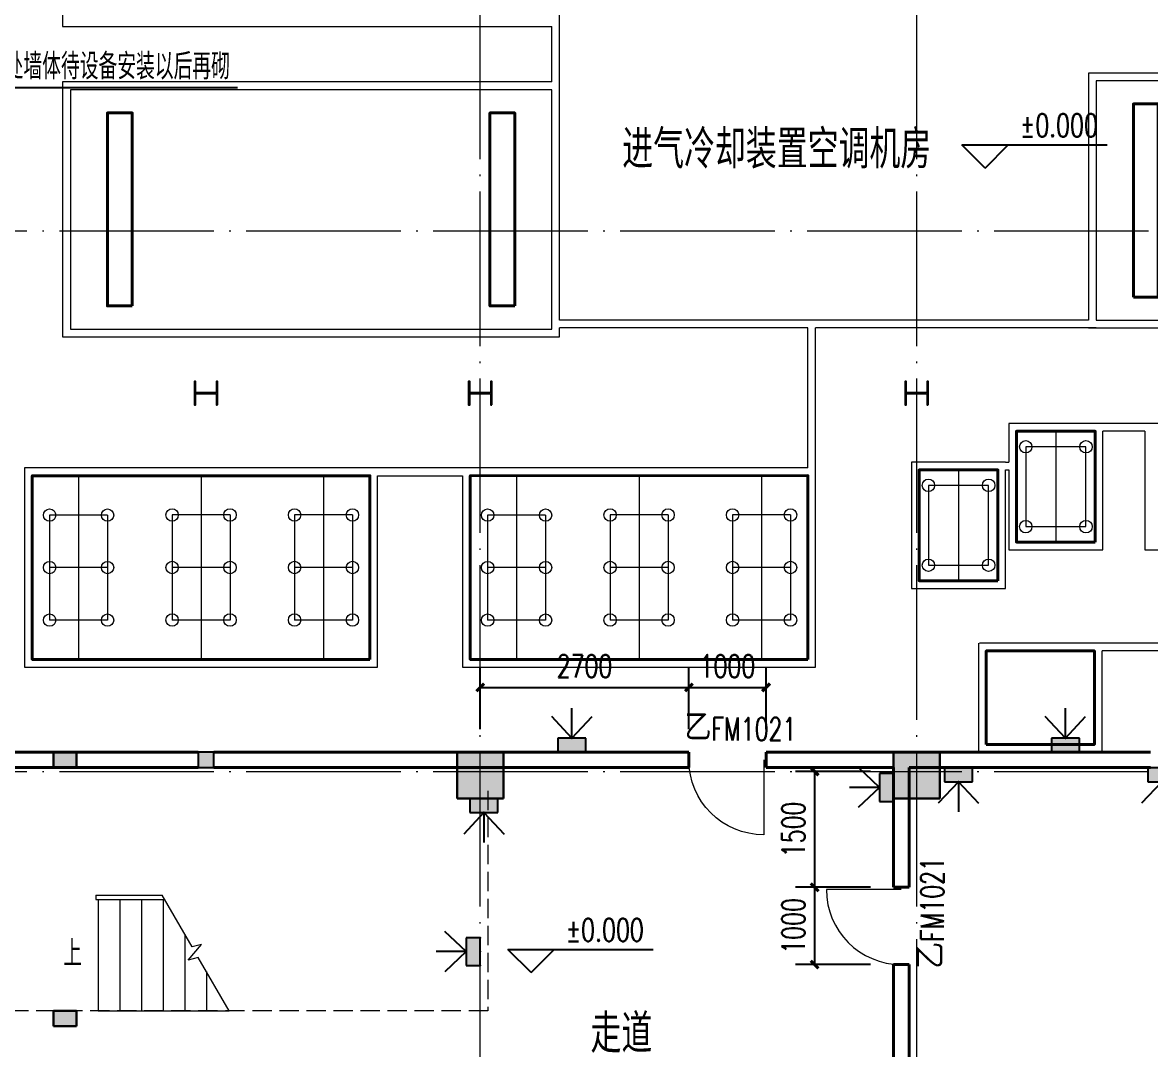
# Model space of a CAD drawing. Extents: x 238398 to 585159, y -66832 to 191977.
# Drawn here: x 391585 to 406185, y 64996 to 78296 of the extents above; entities that cross this region are included whole.
import ezdxf

# ---------------------------------------------------------------- set-up
doc = ezdxf.new("R2010")
doc.units = 0
doc.header["$LTSCALE"] = 1000
doc.header["$MEASUREMENT"] = 0
for name, pattern in [('DASH', [0.35, 0.25, -0.1]), ('DASHDOT', [1, 0.5, -0.25, 0, -0.25]), ('DOTE', [2.42, 2, -0.2, 0.02, -0.2])]:
    doc.linetypes.add(name, pattern=pattern)
doc.layers.get('0').update_dxf_attribs({"color": 8})
doc.layers.get('Defpoints').update_dxf_attribs({"color": 8})
for name, color, linetype in [('-人员定位', 6, 'Continuous'), ('COLU', 8, 'Continuous'), ('COLU_HATCH', 8, 'Continuous'), ('DIM_ELEV', 8, 'Continuous'), ('DIM_LEAD', 8, 'Continuous'), ('DIM_SYMB', 8, 'Continuous'), ('GZZ', 8, 'Continuous'), ('PUB_DIM', 8, 'Continuous'), ('WINDOW_TEXT', 8, 'Continuous')]:
    doc.layers.add(name, color=color, linetype=linetype)
for name, color, linetype, lineweight in [('COLUMN', 8, 'Continuous', 30), ('DOTE', 8, 'DOTE', 13), ('PUB_HATCH', 8, 'Continuous', 5), ('PUB_TEXT', 8, 'Continuous', 20), ('STAIR', 8, 'Continuous', 18), ('WALL', 8, 'Continuous', 40), ('WINDOW', 8, 'Continuous', 18), ('设备层', 8, 'Continuous', 5)]:
    doc.layers.add(name, color=color, linetype=linetype, lineweight=lineweight)
doc.styles.add('_TCH_DIM', font='SIMPLEX', dxfattribs={"bigfont": 'GBCBIG'})
doc.styles.add('_TCH_DIM_T3', font='SIMPLEX', dxfattribs={"width": 0.705882, "bigfont": 'GBCBIG'})
doc.styles.add('_TCH_WINDOW', font='geditxt.shx', dxfattribs={"bigfont": 'hztxt1.shx'})
doc.styles.add('HZTXT', font='geditxt.shx', dxfattribs={"width": 0.8, "bigfont": 'hztxt1.shx'})
doc.dimstyles.new('_TCH_ARCH&&100', dxfattribs={"dimtxt": 297.5, "dimasz": 100, "dimexe": 250, "dimexo": 300, "dimgap": 126.25, "dimtad": 1, "dimdec": 0, "dimzin": 0, "dimdsep": 46, "dimtxsty": '_TCH_DIM_T3', "dimblk": 'ARCHTICK', "dimcen": 0.09, "dimazin": 2, "dimtfac": 1, "dimtdec": 0, "dimtix": 1, "dimtmove": 2, "dimatfit": 3, "dimfxl": 0, "dimtolj": 1, "dimtzin": 0, "dimarcsym": 0})

# ---------------------------------------------------------------- blocks, each defined once
blk = doc.blocks.new('zw1')
at = {"layer": 'PUB_HATCH'}
for points in [[(391985.3, 68646.1), (392285.3, 68646.1), (392285.3, 68846.1), (391985.3, 68846.1)], [(397810.3, 68246.1), (397810.3, 68846.1), (397210.3, 68846.1), (397210.3, 68246.1)], [(403460.3, 68246.1), (403460.3, 68846.1), (402860.3, 68846.1), (402860.3, 68246.1)], [(391985.3, 65296.1), (392285.3, 65296.1), (392285.3, 65496.1), (391985.3, 65496.1)]]:
    blk.add_hatch(color=256, dxfattribs=at).paths.add_polyline_path(points)
at = {"layer": 'COLUMN'}
for p, q in [((392285.3, 68846.1), (391985.3, 68846.1)), ((391985.3, 68846.1), (391985.3, 68646.1)), ((392285.3, 68646.1), (392285.3, 68846.1)), ((397810.3, 68846.1), (397210.3, 68846.1)), ((397210.3, 68846.1), (397210.3, 68246.1)), ((397810.3, 68246.1), (397810.3, 68846.1)), ((403460.3, 68846.1), (402860.3, 68846.1)), ((402860.3, 68846.1), (402860.3, 68246.1)), ((403460.3, 68246.1), (403460.3, 68846.1)), ((391985.3, 68646.1), (392285.3, 68646.1)), ((397210.3, 68246.1), (397810.3, 68246.1)), ((402860.3, 68246.1), (403460.3, 68246.1)), ((392285.3, 65496.1), (391985.3, 65496.1)), ((391985.3, 65496.1), (391985.3, 65296.1)), ((392285.3, 65296.1), (392285.3, 65496.1)), ((391985.3, 65296.1), (392285.3, 65296.1))]:
    blk.add_line(p, q, dxfattribs=at)
at = {"layer": 'DOTE'}
for p, q in [((387221.9, 75596.1), (416127.9, 75596.1)), ((387221.9, 68596.1), (416127.9, 68596.1))]:
    blk.add_line(p, q, dxfattribs=at)
for points in [[(397510.3, 42646.1), (397510.3, 94439.3)], [(403160.3, 42646.1), (403160.3, 94439.3)]]:
    blk.add_lwpolyline(points, dxfattribs=at)
blk = doc.blocks.new('43asdffda')
at = {"layer": '设备层', "ltscale": 500}
blk.add_line((423182, 126060), (423182, 127380), dxfattribs=at)
at = {"layer": '设备层'}
for p, q in [((423082, 126360), (423082, 127080)), ((430028, 123275), (423182, 123275)), ((426396, 123175), (423182, 123175)), ((426396, 121361), (426396, 123175)), ((430128, 123175), (426496, 123175)), ((430756, 121936), (430216, 121936)), ((430756, 121836), (430216, 121836)), ((421926, 121361), (420826, 121361)), ((428956, 121436), (428996, 121436)), ((428956, 121336), (428996, 121336)), ((418206, 121261), (417716, 121261)), ((419426, 121262), (418936, 121262)), ((420826, 121261), (421926, 121261)), ((423876, 121261), (423386, 121261)), ((425096, 121262), (424606, 121262)), ((431276, 119092), (430106, 119092)), ((431176, 118992), (430206, 118992))]:
    blk.add_line(p, q, dxfattribs=at)
at = {"layer": '设备层', "linetype": 'DASHDOT', "ltscale": 500}
for p, q in [((429606, 121836), (429606, 120401)), ((428346, 121336), (428346, 119901)), ((416956, 121261), (416956, 118881)), ((418541, 121262), (418541, 118882)), ((420126, 121262), (420126, 118882)), ((422626, 121261), (422626, 118881)), ((424211, 121262), (424211, 118882)), ((425796, 121262), (425796, 118882)), ((416581, 120751), (416581, 119391)), ((417331, 120751), (416581, 120751)), ((417331, 120751), (417331, 119391)), ((418166, 120752), (418166, 119392)), ((418916, 120752), (418166, 120752)), ((418916, 120752), (418916, 119392)), ((419751, 120752), (419751, 119392)), ((420501, 120752), (419751, 120752)), ((420501, 120752), (420501, 119392)), ((422251, 120751), (422251, 119391)), ((423001, 120751), (422251, 120751)), ((423001, 120751), (423001, 119391)), ((423836, 120752), (423836, 119392)), ((424586, 120752), (423836, 120752)), ((424586, 120752), (424586, 119392)), ((425421, 120752), (425421, 119392)), ((426171, 120752), (425421, 120752)), ((426171, 120752), (426171, 119392)), ((417331, 120071), (416581, 120071)), ((418916, 120072), (418166, 120072)), ((420501, 120072), (419751, 120072)), ((423001, 120071), (422251, 120071)), ((424586, 120072), (423836, 120072)), ((426171, 120072), (425421, 120072)), ((417331, 119391), (416581, 119391)), ((418916, 119392), (418166, 119392)), ((420501, 119392), (419751, 119392)), ((423001, 119391), (422251, 119391)), ((424586, 119392), (423836, 119392)), ((426171, 119392), (425421, 119392))]:
    blk.add_line(p, q, dxfattribs=at)
at = {"layer": '设备层'}
for points in [[(423182, 127380), (423182, 130380), (416749, 130380), (416749, 127080), (423082, 127080)], [(436361, 126475), (430028, 126475), (430028, 123275)], [(423082, 126360), (416749, 126360), (416749, 123060), (423182, 123060)], [(436361, 126375), (430128, 126375), (430128, 123275), (436361, 123275)], [(423082, 126260), (416849, 126260), (416849, 123160), (423082, 123160), (423082, 123160)], [(423082, 123160), (423082, 126260)], [(423182, 123275), (423182, 126260)], [(430128, 123275), (435479, 123275)], [(421926, 121260), (421926, 118780), (426496, 118781), (426496, 123175)], [(423182, 123060), (423182, 123175)], [(430028, 123175), (435479, 123175)], [(430128, 123175), (435479, 123175)], [(416256, 121361), (416256, 118781), (420826, 118781), (420826, 121261)], [(420826, 121361), (420826, 121361), (416256, 121361)], [(426396, 121362), (421926, 121361)], [(428606, 119092), (428606, 117680), (430206, 117680), (430206, 118992)], [(430206, 119092), (428617, 119092)]]:
    blk.add_lwpolyline(points, dxfattribs=at)
at = {"layer": '设备层', "lineweight": 40}
for points in [[(430609, 123575), (430609, 126075), (430929, 126075), (430929, 123575)], [(417650, 123460), (417650, 125960), (417330, 125960), (417330, 123460)], [(422601, 123460), (422601, 125960), (422281, 125960), (422281, 123460)], [(430116, 120401), (430116, 121836), (429096, 121836), (429096, 120401)], [(428856, 119901), (428856, 121336), (427836, 121336), (427836, 119901)], [(420726, 118881), (420726, 121261), (416356, 121261), (416356, 118881)], [(426396, 118882), (426396, 121262), (422026, 121261), (422026, 118881)], [(428706, 117780), (430106, 117780), (430106, 118992), (428706, 118992)]]:
    blk.add_lwpolyline(points, close=True, dxfattribs=at)
at = {"layer": '设备层', "ltscale": 500}
for points in [[(430216, 121936), (428996, 121936), (428996, 121436)], [(431976, 121436), (431976, 121936), (430756, 121936)], [(428996, 121336), (428996, 120301), (430216, 120301), (430216, 121836)], [(430756, 121836), (430756, 120301), (431976, 120301), (431976, 121336)], [(428956, 121436), (427736, 121436), (427736, 119801), (428606, 119801)], [(428706, 119801), (428956, 119801), (428956, 121336)], [(428606, 119801), (428956, 119801)]]:
    blk.add_lwpolyline(points, dxfattribs=at)
at = {"layer": '设备层', "linetype": 'DASHDOT', "ltscale": 500}
for points in [[(429996, 120601), (429996, 121636), (429216, 121636), (429216, 120601)], [(428736, 120101), (428736, 121136), (427956, 121136), (427956, 120101)]]:
    blk.add_lwpolyline(points, close=True, dxfattribs=at)
at = {"layer": '设备层'}
for centre in [(429216, 121636), (429996, 121636), (427956, 121136), (428736, 121136), (416581, 120751), (417331, 120751), (418166, 120752), (418916, 120752), (419751, 120752), (420501, 120752), (422251, 120751), (423001, 120751), (423836, 120752), (424586, 120752), (425421, 120752), (426171, 120752), (429216, 120601), (429996, 120601), (427956, 120101), (428736, 120101), (416581, 120071), (417331, 120071), (418166, 120072), (418916, 120072), (419751, 120072), (420501, 120072), (422251, 120071), (423001, 120071), (423836, 120072), (424586, 120072), (425421, 120072), (426171, 120072), (416581, 119391), (417331, 119391), (418166, 119392), (418916, 119392), (419751, 119392), (420501, 119392), (422251, 119391), (423001, 119391), (423836, 119392), (424586, 119392), (425421, 119392), (426171, 119392)]:
    blk.add_circle(centre, 80, dxfattribs=at)
blk = doc.blocks.new('34qsdafsadfads')
at = {"layer": 'COLU_HATCH'}
h = blk.add_hatch(color=256, dxfattribs=at)
edge = h.paths.add_edge_path()
edge.add_line((470780, 188945), (470780, 189245))
edge.add_line((470780, 189245), (470765, 189245))
edge.add_line((470765, 189245), (470765, 189113))
edge.add_arc((470752, 189113), 13, -90, 0, ccw=False)
edge.add_line((470752, 189100), (470508, 189100))
edge.add_arc((470508, 189113), 13, 180, 270, ccw=False)
edge.add_line((470495, 189113), (470495, 189245))
edge.add_line((470495, 189245), (470480, 189245))
edge.add_line((470480, 189245), (470480, 188945))
edge.add_line((470480, 188945), (470495, 188945))
edge.add_line((470495, 188945), (470495, 189077))
edge.add_arc((470508, 189077), 13, 90, 180, ccw=False)
edge.add_line((470508, 189090), (470752, 189090))
edge.add_arc((470752, 189077), 13, 0, 90, ccw=False)
edge.add_line((470765, 189077), (470765, 188945))
edge.add_line((470765, 188945), (470780, 188945))
h = blk.add_hatch(color=256, dxfattribs=at)
edge = h.paths.add_edge_path()
edge.add_line((474330, 188945), (474330, 189245))
edge.add_line((474330, 189245), (474315, 189245))
edge.add_line((474315, 189245), (474315, 189113))
edge.add_arc((474302, 189113), 13, -90, 0, ccw=False)
edge.add_line((474302, 189100), (474058, 189100))
edge.add_arc((474058, 189113), 13, 180, 270, ccw=False)
edge.add_line((474045, 189113), (474045, 189245))
edge.add_line((474045, 189245), (474030, 189245))
edge.add_line((474030, 189245), (474030, 188945))
edge.add_line((474030, 188945), (474045, 188945))
edge.add_line((474045, 188945), (474045, 189077))
edge.add_arc((474058, 189077), 13, 90, 180, ccw=False)
edge.add_line((474058, 189090), (474302, 189090))
edge.add_arc((474302, 189077), 13, 0, 90, ccw=False)
edge.add_line((474315, 189077), (474315, 188945))
edge.add_line((474315, 188945), (474330, 188945))
h = blk.add_hatch(color=256, dxfattribs=at)
edge = h.paths.add_edge_path()
edge.add_line((479980, 188945), (479980, 189245))
edge.add_line((479980, 189245), (479965, 189245))
edge.add_line((479965, 189245), (479965, 189113))
edge.add_arc((479952, 189113), 13, -90, 0, ccw=False)
edge.add_line((479952, 189100), (479708, 189100))
edge.add_arc((479708, 189113), 13, 180, 270, ccw=False)
edge.add_line((479695, 189113), (479695, 189245))
edge.add_line((479695, 189245), (479680, 189245))
edge.add_line((479680, 189245), (479680, 188945))
edge.add_line((479680, 188945), (479695, 188945))
edge.add_line((479695, 188945), (479695, 189077))
edge.add_arc((479708, 189077), 13, 90, 180, ccw=False)
edge.add_line((479708, 189090), (479952, 189090))
edge.add_arc((479952, 189077), 13, 0, 90, ccw=False)
edge.add_line((479965, 189077), (479965, 188945))
edge.add_line((479965, 188945), (479980, 188945))
h = blk.add_hatch(color=256, dxfattribs=at)
edge = h.paths.add_edge_path()
edge.add_line((484980, 188945), (484980, 189245))
edge.add_line((484980, 189245), (484965, 189245))
edge.add_line((484965, 189245), (484965, 189113))
edge.add_arc((484952, 189113), 13, -90, 0, ccw=False)
edge.add_line((484952, 189100), (484708, 189100))
edge.add_arc((484708, 189113), 13, 180, 270, ccw=False)
edge.add_line((484695, 189113), (484695, 189245))
edge.add_line((484695, 189245), (484680, 189245))
edge.add_line((484680, 189245), (484680, 188945))
edge.add_line((484680, 188945), (484695, 188945))
edge.add_line((484695, 188945), (484695, 189077))
edge.add_arc((484708, 189077), 13, 90, 180, ccw=False)
edge.add_line((484708, 189090), (484952, 189090))
edge.add_arc((484952, 189077), 13, 0, 90, ccw=False)
edge.add_line((484965, 189077), (484965, 188945))
edge.add_line((484965, 188945), (484980, 188945))
at = {"layer": 'COLU'}
for points in [[(470780, 188945), (470780, 189245), (470765, 189245), (470765, 189113, -0.414214), (470752, 189100), (470508, 189100, -0.414214), (470495, 189113), (470495, 189245), (470480, 189245), (470480, 188945), (470495, 188945), (470495, 189077, -0.414214), (470508, 189090), (470752, 189090, -0.414214), (470765, 189077), (470765, 188945)], [(474330, 188945), (474330, 189245), (474315, 189245), (474315, 189113, -0.414214), (474302, 189100), (474058, 189100, -0.414214), (474045, 189113), (474045, 189245), (474030, 189245), (474030, 188945), (474045, 188945), (474045, 189077, -0.414214), (474058, 189090), (474302, 189090, -0.414214), (474315, 189077), (474315, 188945)], [(479980, 188945), (479980, 189245), (479965, 189245), (479965, 189113, -0.414214), (479952, 189100), (479708, 189100, -0.414214), (479695, 189113), (479695, 189245), (479680, 189245), (479680, 188945), (479695, 188945), (479695, 189077, -0.414214), (479708, 189090), (479952, 189090, -0.414214), (479965, 189077), (479965, 188945)], [(484980, 188945), (484980, 189245), (484965, 189245), (484965, 189113, -0.414214), (484952, 189100), (484708, 189100, -0.414214), (484695, 189113), (484695, 189245), (484680, 189245), (484680, 188945), (484695, 188945), (484695, 189077, -0.414214), (484708, 189090), (484952, 189090, -0.414214), (484965, 189077), (484965, 188945)]]:
    blk.add_lwpolyline(points, format="xyb", close=True, dxfattribs=at)
blk = doc.blocks.new('43asdfasdfas')
at = {"layer": '设备层', "linetype": 'DASH', "const_width": 0.001}
for points in [[(233716, 192982), (258243, 192982)], [(233716, 192074), (249543, 192074), (249543, 192074)], [(249543, 192074), (249543, 187724)], [(250443, 192082), (250443, 190875)], [(251793, 192082), (250443, 192082)], [(251793, 192082), (251793, 187724)], [(250643, 190875), (250443, 190875)], [(250443, 190375), (250443, 190075)], [(250643, 190375), (250443, 190375)], [(250643, 190075), (250443, 190075)]]:
    blk.add_lwpolyline(points, dxfattribs=at)
at = {"layer": '设备层', "const_width": 0.001}
for points in [[(250643, 190225), (251443, 190225), (251443, 191025), (250643, 191025), (250643, 190225)], [(250643, 189425), (251443, 189425), (251443, 190225), (250643, 190225), (250643, 189425)]]:
    blk.add_lwpolyline(points, dxfattribs=at)
blk = doc.blocks.new('_ArchTick')
at = {"color": 0, "linetype": 'ByBlock', "const_width": 0.4}
blk.add_lwpolyline([(-0.5, -0.5), (0.5, 0.5)], dxfattribs=at)
blk = doc.blocks.new('*D164')
at = {"layer": 'Defpoints', "color": 0}
for p in [(400210, 69685), (397510, 68846), (400210, 68846)]:
    blk.add_point(p, dxfattribs=at)
at = {"layer": 'PUB_DIM', "color": 0, "lineweight": -2}
for p, q in [((397510, 69146), (397510, 69935)), ((400210, 69146), (400210, 69935)), ((397510, 69685), (400210, 69685))]:
    blk.add_line(p, q, dxfattribs=at)
at = {"layer": 'PUB_DIM', "color": 0, "lineweight": -2, "xscale": 100, "yscale": 100, "zscale": 100, "rotation": 180}
blk.add_blockref('_ArchTick', (397510, 69685), dxfattribs=at)
at = {"layer": 'PUB_DIM', "color": 0, "lineweight": -2, "xscale": 100, "yscale": 100, "zscale": 100}
blk.add_blockref('_ArchTick', (400210, 69685), dxfattribs=at)
at = {"layer": 'PUB_DIM', "color": 0, "insert": (398860, 69960), "char_height": 297.5, "attachment_point": 5, "style": '_TCH_DIM_T3'}
blk.add_mtext('\\A1;2700', dxfattribs=at)
blk = doc.blocks.new('*D165')
at = {"layer": 'Defpoints', "color": 0}
for p in [(401210, 69685), (400210, 68846), (401210, 68846)]:
    blk.add_point(p, dxfattribs=at)
at = {"layer": 'PUB_DIM', "color": 0, "lineweight": -2}
for p, q in [((400210, 69146), (400210, 69935)), ((401210, 69146), (401210, 69935)), ((400210, 69685), (401210, 69685))]:
    blk.add_line(p, q, dxfattribs=at)
at = {"layer": 'PUB_DIM', "color": 0, "lineweight": -2, "xscale": 100, "yscale": 100, "zscale": 100, "rotation": 180}
blk.add_blockref('_ArchTick', (400210, 69685), dxfattribs=at)
at = {"layer": 'PUB_DIM', "color": 0, "lineweight": -2, "xscale": 100, "yscale": 100, "zscale": 100}
blk.add_blockref('_ArchTick', (401210, 69685), dxfattribs=at)
at = {"layer": 'PUB_DIM', "color": 0, "insert": (400710, 69960), "char_height": 297.5, "attachment_point": 5, "style": '_TCH_DIM_T3'}
blk.add_mtext('\\A1;1000', dxfattribs=at)
blk = doc.blocks.new('*D173')
at = {"layer": 'Defpoints', "color": 0}
for p in [(401839, 68596), (402860, 68596), (402860, 67096)]:
    blk.add_point(p, dxfattribs=at)
at = {"layer": 'PUB_DIM', "color": 0, "lineweight": -2}
for p, q in [((402560, 68596), (401589, 68596)), ((401839, 67096), (401839, 68596)), ((402560, 67096), (401589, 67096))]:
    blk.add_line(p, q, dxfattribs=at)
at = {"layer": 'PUB_DIM', "color": 0, "lineweight": -2, "xscale": 100, "yscale": 100, "zscale": 100}
for p, rotation in [((401839, 68596), 90), ((401839, 67096), 270)]:
    blk.add_blockref('_ArchTick', p, dxfattribs=dict(at, rotation=rotation))
at = {"layer": 'PUB_DIM', "color": 0, "insert": (401564, 67846), "char_height": 297.5, "attachment_point": 5, "rotation": 90, "style": '_TCH_DIM_T3'}
blk.add_mtext('\\A1;1500', dxfattribs=at)
blk = doc.blocks.new('*D174')
at = {"layer": 'Defpoints', "color": 0}
for p in [(401839, 67096), (402860, 67096), (402860, 66096)]:
    blk.add_point(p, dxfattribs=at)
at = {"layer": 'PUB_DIM', "color": 0, "lineweight": -2}
for p, q in [((402560, 67096), (401589, 67096)), ((401839, 66096), (401839, 67096)), ((402560, 66096), (401589, 66096))]:
    blk.add_line(p, q, dxfattribs=at)
at = {"layer": 'PUB_DIM', "color": 0, "lineweight": -2, "xscale": 100, "yscale": 100, "zscale": 100}
for p, rotation in [((401839, 67096), 90), ((401839, 66096), 270)]:
    blk.add_blockref('_ArchTick', p, dxfattribs=dict(at, rotation=rotation))
at = {"layer": 'PUB_DIM', "color": 0, "insert": (401564, 66596), "char_height": 297.5, "attachment_point": 5, "rotation": 90, "style": '_TCH_DIM_T3'}
blk.add_mtext('\\A1;1000', dxfattribs=at)
blk = doc.blocks.new('$DorLib2D$00000003')
blk.add_line((0.47, 0), (0.47, 0.97))
at = {"lineweight": 13}
blk.add_arc((0.47, 0), 0.97, 90, 180, dxfattribs=at)
blk = doc.blocks.new('_FZH')
blk.add_lwpolyline([(-0.5, -0.5), (0.5, -0.5), (0.5, 0.5), (-0.5, 0.5)], close=True)
at = {"layer": 'PUB_HATCH'}
blk.add_solid([(-0.5, -0.5), (0.5, -0.5), (-0.5, 0.5), (0.5, 0.5)], dxfattribs=at)
blk = doc.blocks.new('定位基站')
at = {"layer": '-人员定位', "ltscale": 0.01}
h = blk.add_hatch(color=256, dxfattribs=at)
h.dxf.hatch_style = 1
h.paths.add_polyline_path([(406524, 477798), (406524, 477617), (406162, 477617), (406162, 477798)])
at = {"layer": '-人员定位', "color": 6}
for p, q in [((406343, 477798), (406343, 478186)), ((406343, 477798), (406082, 478077)), ((406343, 477798), (406604, 478077)), ((406343, 477995), (406343, 477995)), ((406162, 477798), (406524, 477798)), ((406162, 477617), (406162, 477798)), ((406524, 477798), (406524, 477617)), ((406524, 477617), (406162, 477617))]:
    blk.add_line(p, q, dxfattribs=at)
for p in [(406343, 477798), (406162, 477617), (406343, 477617), (406524, 477617)]:
    blk.add_point(p, dxfattribs=at)

msp = doc.modelspace()

# ---------------------------------------------------------------- linework, layer by layer
at = {"layer": 'DIM_ELEV'}
for p, q in [((404045.5, 76410.7), (403745.5, 76710.7)), ((403745.5, 76710.7), (405626.6, 76710.7)), ((404045.5, 76410.7), (404345.5, 76710.7)), ((398167.3, 65990.8), (397867.3, 66290.8)), ((397867.3, 66290.8), (399748.5, 66290.8)), ((398167.3, 65990.8), (398467.3, 66290.8))]:
    msp.add_line(p, q, dxfattribs=at)
at = {"layer": 'DIM_LEAD'}
msp.add_line((391063.7, 77454.3), (394368.9, 77454.3), dxfattribs=at)
at = {"layer": 'DIM_SYMB'}
msp.add_lwpolyline([(392425.3, 66246.1, 0, 0, 0), (393385.3, 66246.1, 80, 0, 0), (393685.3, 66246.1, 0, 0, 0)], format="xyseb", dxfattribs=at)
at = {"layer": 'STAIR'}
for p, q in [((392535.3, 66996.1), (393392.3, 66996.1)), ((392535.3, 66996.1), (392535.3, 66936.1)), ((392535.3, 66936.1), (393427, 66936.1)), ((392565.3, 66996.1), (393392.3, 66996.1)), ((392565.3, 66936.1), (392565.3, 65496.1)), ((392845.3, 66936.1), (392845.3, 65496.1)), ((393125.3, 66936.1), (393125.3, 65496.1)), ((393780.4, 66323.9), (393392.3, 66996.1)), ((393405.3, 66936.1), (393405.3, 65496.1)), ((393685.3, 66488.6), (393685.3, 65496.1)), ((393729.9, 66150.7), (393902.8, 66356.7)), ((393902.8, 66356.7), (393780.4, 66323.9)), ((393860.3, 66185.6), (393729.9, 66150.7)), ((394258.3, 65496.1), (393860.3, 66185.6)), ((393965.3, 66003.7), (393965.3, 65496.1)), ((392565.3, 65496.1), (394258.3, 65496.1)), ((394245.3, 65518.7), (394245.3, 65496.1))]:
    msp.add_line(p, q, dxfattribs=at)
at = {"layer": 'STAIR', "linetype": 'DASH'}
msp.add_lwpolyline([(397610.3, 68346.1), (397610.3, 65496.1), (390310.3, 65496.1)], dxfattribs=at)
at = {"layer": 'WALL'}
for p, q in [((393860.2, 68846.1), (390310.3, 68846.1)), ((400210.3, 68846.1), (394060.2, 68846.1)), ((400210.3, 68646.1), (400210.3, 68846.1)), ((402960.3, 68846.1), (401210.3, 68846.1)), ((401210.3, 68846.1), (401210.3, 68646.1)), ((406185.3, 68846.1), (402960.3, 68846.1)), ((393860.2, 68646.1), (390310.3, 68646.1)), ((394060.2, 68646.1), (400210.3, 68646.1)), ((401210.3, 68646.1), (402860.3, 68646.1)), ((402860.3, 68646.1), (402860.3, 67096.1)), ((403060.3, 67096.1), (403060.3, 68646.1)), ((406185.3, 68646.1), (403060.3, 68646.1)), ((402860.3, 67096.1), (403060.3, 67096.1)), ((403060.3, 66096.1), (402860.3, 66096.1)), ((402860.3, 66096.1), (402860.3, 63696.1)), ((403060.3, 63696.1), (403060.3, 66096.1))]:
    msp.add_line(p, q, dxfattribs=at)

# ---------------------------------------------------------------- block references
at = {"layer": '-人员定位', "xscale": -1}
for p in [(805040.1, -408770.9), (811428.6, -408770.9)]:
    msp.add_blockref('定位基站', p, dxfattribs=at)
for p, rotation in [((880477.1, 474733.2), 90), ((-2643.4, 546261.2), 180), ((-10.8, 546261.2), 180), ((-8785.8, 545861.2), 180), ((875127.4, 472605.6), 90)]:
    msp.add_blockref('定位基站', p, dxfattribs=dict(at, rotation=rotation))
for name, p in [('zw1', (0, 0)), ('43asdffda', (-24645.1, -48834.1)), ('34qsdafsadfads', (-76670, -115599)), ('43asdfasdfas', (154067.4, -124828.3))]:
    msp.add_blockref(name, p)
at = {"layer": 'GZZ', "xscale": 200, "yscale": 200, "zscale": 200}
msp.add_blockref('_FZH', (393960.2, 68746.1), dxfattribs=at)
at = {"layer": 'WINDOW', "yscale": 1000}
for p, xscale, zscale, rotation in [((400710.3, 68746.1), -1000, -1000, 180.0000000000001), ((402960.3, 66596.1), 1000, 1000, 90)]:
    msp.add_blockref('$DorLib2D$00000003', p, dxfattribs=dict(at, xscale=xscale, zscale=zscale, rotation=rotation))

# ---------------------------------------------------------------- texts
at = {"layer": 'PUB_TEXT', "style": '_TCH_DIM'}
for s, height, p in [('此处墙体待设备安装以后再砌', 337.589, (391110.2, 77559.3)), ('上', 337.6, (392111.8, 66071.1))]:
    msp.add_text(s, height=height, dxfattribs=at).set_placement(p)
at = {"layer": 'PUB_TEXT'}
for s, height, style, width, p in [('%%P0.000', 297.5, '_TCH_DIM', 0.705882, (404496.6, 76815.7)), ('进气冷却装置空调机房', 500, 'HZTXT', 0.8, (399348.2, 76405)), ('%%P0.000', 297.5, '_TCH_DIM', 0.705882, (398618.5, 66395.8)), ('走道', 500, 'HZTXT', 0.8, (398937.1, 64953))]:
    msp.add_text(s, height=height, dxfattribs=dict(at, style=style, width=width)).set_placement(p)
at = {"layer": 'WINDOW_TEXT', "style": '_TCH_WINDOW'}
msp.add_text('乙', height=350, dxfattribs=at).set_placement((400153.8, 68996.1))
at = {"layer": 'WINDOW_TEXT', "style": '_TCH_WINDOW', "width": 0.705882}
msp.add_text('FM1021', height=297.5, dxfattribs=at).set_placement((400503.8, 68996.1))
msp.add_text('FM1021', height=297.5, rotation=90, dxfattribs=at).set_placement((403510.3, 66389.6))
at = {"layer": 'WINDOW_TEXT', "style": '_TCH_WINDOW'}
msp.add_text('乙', height=350, rotation=90, dxfattribs=at).set_placement((403510.3, 66039.6))

# ---------------------------------------------------------------- dimensions: what is measured, and where the dimension line sits
at = {"layer": 'PUB_DIM'}
for p1, p2, distance, picture, middle in [((397510.3, 68846.1), (400210.3, 68846.1), 839.2, '*D164', (398860.3, 69960.4)), ((400210.3, 68846.1), (401210.3, 68846.1), 839.2, '*D165', (400710.3, 69960.4)), ((402860.3, 67096.1), (402860.3, 68596.1), 1021.3, '*D173', (401564.1, 67846.1)), ((402860.3, 66096.1), (402860.3, 67096.1), 1021.3, '*D174', (401564.1, 66596.1))]:
    dim = msp.add_aligned_dim(p1=p1, p2=p2, distance=distance, dimstyle='_TCH_ARCH&&100', dxfattribs=at)
    dim.commit()
    dim.dimension.update_dxf_attribs({"geometry": picture, "text_midpoint": middle})

doc.saveas('drawing.dxf')
